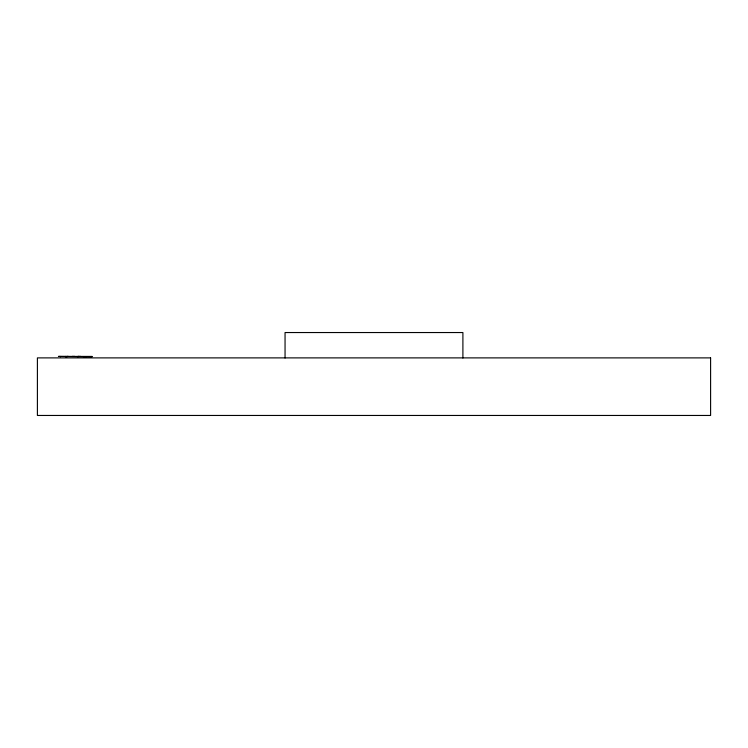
<?xml version="1.0" encoding="UTF-8"?>
<svg xmlns="http://www.w3.org/2000/svg" width="748" height="748" viewBox="0 0 748 748"><rect width="100%" height="100%" fill="white"/><g stroke="black" fill="none" stroke-linecap="round" stroke-linejoin="round"><path stroke-width="1.12" d="M66.292 356.768L65.562 356.422L65.889 356.768M77.82 356.422L78.475 356.422L77.82 356.768M85.945 356.768L83.86 356.768M74.772 356.422L72.051 356.422M67.068 356.422L66.198 356.768L67.03 356.768M68.302 356.422L67.03 356.422M92.116 356.422L58.428 356.422L92.116 356.768M78.344 356.422L80.662 356.422M462.9 358.021L462.9 332.542L285.053 332.542L285.053 358.021M60.625 356.768L59.915 356.422M710.6 357.89L37.4 357.89L37.4 415.458L710.6 415.458L710.6 357.89"/></g></svg>
